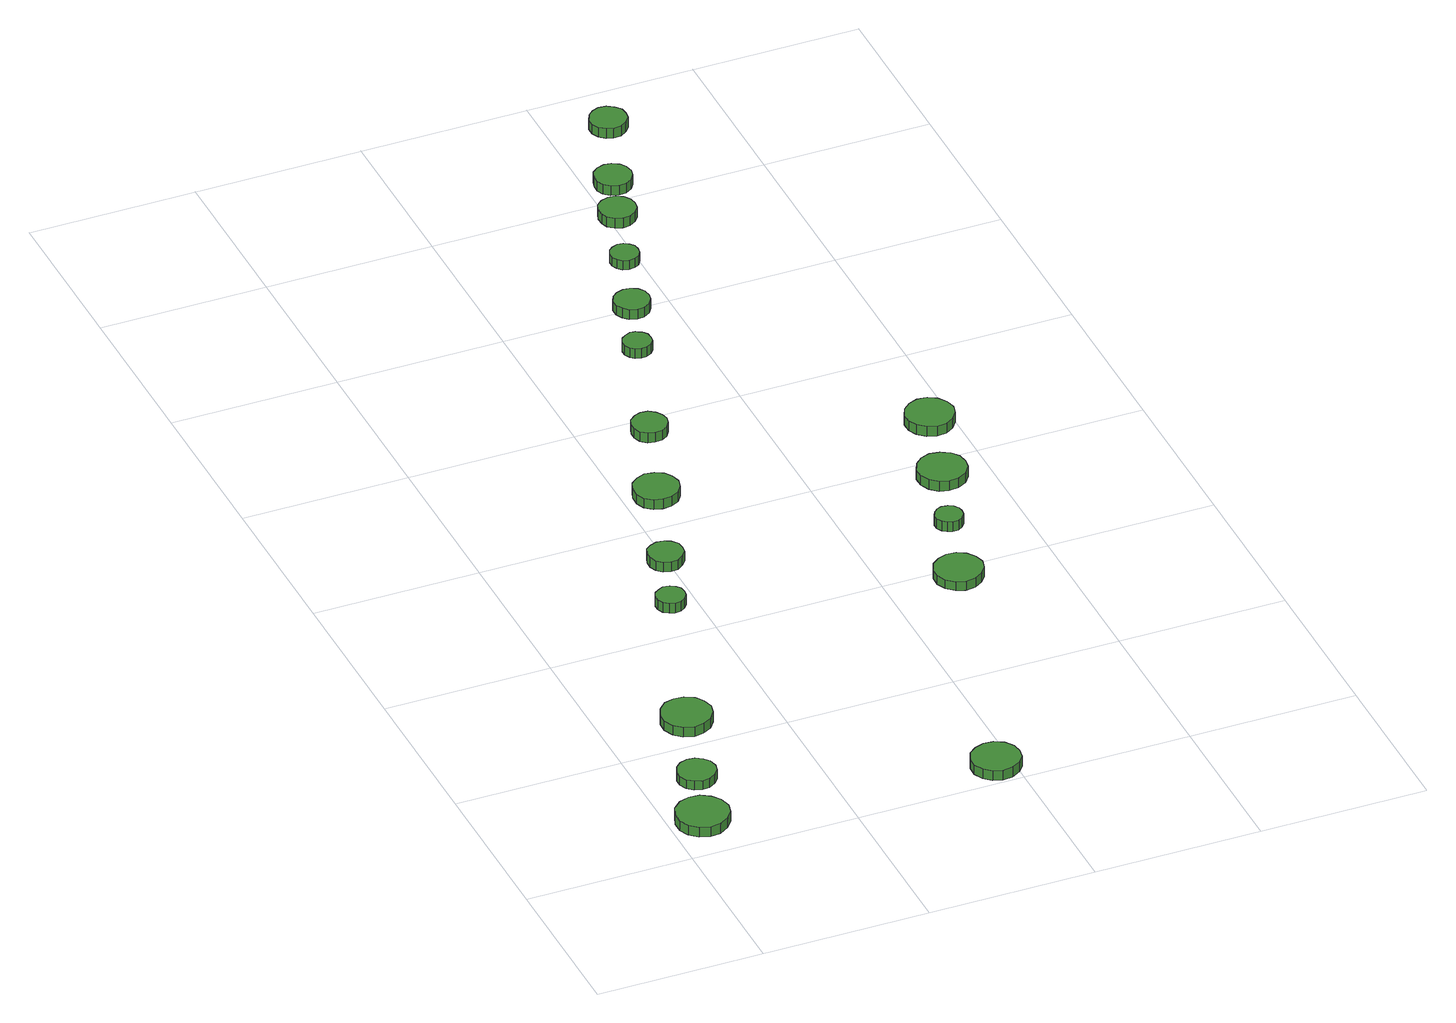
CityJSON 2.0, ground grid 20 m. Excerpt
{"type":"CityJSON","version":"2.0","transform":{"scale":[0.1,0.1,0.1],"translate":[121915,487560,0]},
"CityObjects":{
"tree1":{"type":"SolitaryVegetationObject","attributes":{"function":"something"},"geometry":[{"type":"MultiSurface","lod":"1","boundaries":[[[0,1,2,3,4,5,6,7,8,9,10,11,12,13,14]],[[15,16,17,18,19,20,21,22,23,24,25,26,27,28,29]],[[0,29,28,1]],[[1,28,27,2]],[[2,27,26,3]],[[3,26,25,4]],[[4,25,24,5]],[[5,24,23,6]],[[6,23,22,7]],[[7,22,21,8]],[[8,21,20,9]],[[9,20,19,10]],[[10,19,18,11]],[[11,18,17,12]],[[12,17,16,13]],[[13,16,15,14]],[[14,15,29,0]]]}]},
"tree2":{"type":"SolitaryVegetationObject","attributes":{"function":"something"},"geometry":[{"type":"MultiSurface","lod":"1","boundaries":[[[30,31,32,33,34,35,36,37,38,39,40,41,42,43,44]],[[45,46,47,48,49,50,51,52,53,54,55,56,57,58,59]],[[30,59,58,31]],[[31,58,57,32]],[[32,57,56,33]],[[33,56,55,34]],[[34,55,54,35]],[[35,54,53,36]],[[36,53,52,37]],[[37,52,51,38]],[[38,51,50,39]],[[39,50,49,40]],[[40,49,48,41]],[[41,48,47,42]],[[42,47,46,43]],[[43,46,45,44]],[[44,45,59,30]]]}]},
"tree3":{"type":"SolitaryVegetationObject","attributes":{"function":"something"},"geometry":[{"type":"MultiSurface","lod":"1","boundaries":[[[60,61,62,63,64,65,66,67,68,69,70,71,72,73,74]],[[75,76,77,78,79,80,81,82,83,84,85,86,87,88,89]],[[60,89,88,61]],[[61,88,87,62]],[[62,87,86,63]],[[63,86,85,64]],[[64,85,84,65]],[[65,84,83,66]],[[66,83,82,67]],[[67,82,81,68]],[[68,81,80,69]],[[69,80,79,70]],[[70,79,78,71]],[[71,78,77,72]],[[72,77,76,73]],[[73,76,75,74]],[[74,75,89,60]]]}]},
"tree4":{"type":"SolitaryVegetationObject","attributes":{"function":"something"},"geometry":[{"type":"MultiSurface","lod":"1","boundaries":[[[90,91,92,93,94,95,96,97,98,99,100,101,102,103,104]],[[105,106,107,108,109,110,111,112,113,114,115,116,117,118,119]],[[90,119,118,91]],[[91,118,117,92]],[[92,117,116,93]],[[93,116,115,94]],[[94,115,114,95]],[[95,114,113,96]],[[96,113,112,97]],[[97,112,111,98]],[[98,111,110,99]],[[99,110,109,100]],[[100,109,108,101]],[[101,108,107,102]],[[102,107,106,103]],[[103,106,105,104]],[[104,105,119,90]]]}]},
"tree5":{"type":"SolitaryVegetationObject","attributes":{"function":"something"},"geometry":[{"type":"MultiSurface","lod":"1","boundaries":[[[120,121,122,123,124,125,126,127,128,129,130,131,132,133,134]],[[135,136,137,138,139,140,141,142,143,144,145,146,147,148,149]],[[120,149,148,121]],[[121,148,147,122]],[[122,147,146,123]],[[123,146,145,124]],[[124,145,144,125]],[[125,144,143,126]],[[126,143,142,127]],[[127,142,141,128]],[[128,141,140,129]],[[129,140,139,130]],[[130,139,138,131]],[[131,138,137,132]],[[132,137,136,133]],[[133,136,135,134]],[[134,135,149,120]]]}]},
"tree6":{"type":"SolitaryVegetationObject","attributes":{"function":"something"},"geometry":[{"type":"MultiSurface","lod":"1","boundaries":[[[150,151,152,153,154,155,156,157,158,159,160,161,162,163,164]],[[165,166,167,168,169,170,171,172,173,174,175,176,177,178,179]],[[150,179,178,151]],[[151,178,177,152]],[[152,177,176,153]],[[153,176,175,154]],[[154,175,174,155]],[[155,174,173,156]],[[156,173,172,157]],[[157,172,171,158]],[[158,171,170,159]],[[159,170,169,160]],[[160,169,168,161]],[[161,168,167,162]],[[162,167,166,163]],[[163,166,165,164]],[[164,165,179,150]]]}]},
"tree7":{"type":"SolitaryVegetationObject","attributes":{"function":"something"},"geometry":[{"type":"MultiSurface","lod":"1","boundaries":[[[180,181,182,183,184,185,186,187,188,189,190,191,192,193,194]],[[195,196,197,198,199,200,201,202,203,204,205,206,207,208,209]],[[180,209,208,181]],[[181,208,207,182]],[[182,207,206,183]],[[183,206,205,184]],[[184,205,204,185]],[[185,204,203,186]],[[186,203,202,187]],[[187,202,201,188]],[[188,201,200,189]],[[189,200,199,190]],[[190,199,198,191]],[[191,198,197,192]],[[192,197,196,193]],[[193,196,195,194]],[[194,195,209,180]]]}]},
"tree8":{"type":"SolitaryVegetationObject","attributes":{"function":"something"},"geometry":[{"type":"MultiSurface","lod":"1","boundaries":[[[210,211,212,213,214,215,216,217,218,219,220,221,222,223,224]],[[225,226,227,228,229,230,231,232,233,234,235,236,237,238,239]],[[210,239,238,211]],[[211,238,237,212]],[[212,237,236,213]],[[213,236,235,214]],[[214,235,234,215]],[[215,234,233,216]],[[216,233,232,217]],[[217,232,231,218]],[[218,231,230,219]],[[219,230,229,220]],[[220,229,228,221]],[[221,228,227,222]],[[222,227,226,223]],[[223,226,225,224]],[[224,225,239,210]]]}]},
"tree9":{"type":"SolitaryVegetationObject","attributes":{"function":"something"},"geometry":[{"type":"MultiSurface","lod":"1","boundaries":[[[240,241,242,243,244,245,246,247,248,249,250,251,252,253,254]],[[255,256,257,258,259,260,261,262,263,264,265,266,267,268,269]],[[240,269,268,241]],[[241,268,267,242]],[[242,267,266,243]],[[243,266,265,244]],[[244,265,264,245]],[[245,264,263,246]],[[246,263,262,247]],[[247,262,261,248]],[[248,261,260,249]],[[249,260,259,250]],[[250,259,258,251]],[[251,258,257,252]],[[252,257,256,253]],[[253,256,255,254]],[[254,255,269,240]]]}]},
"tree10":{"type":"SolitaryVegetationObject","attributes":{"function":"something"},"geometry":[{"type":"MultiSurface","lod":"1","boundaries":[[[270,271,272,273,274,275,276,277,278,279,280,281,282,283,284]],[[285,286,287,288,289,290,291,292,293,294,295,296,297,298,299]],[[270,299,298,271]],[[271,298,297,272]],[[272,297,296,273]],[[273,296,295,274]],[[274,295,294,275]],[[275,294,293,276]],[[276,293,292,277]],[[277,292,291,278]],[[278,291,290,279]],[[279,290,289,280]],[[280,289,288,281]],[[281,288,287,282]],[[282,287,286,283]],[[283,286,285,284]],[[284,285,299,270]]]}]},
"tree11":{"type":"SolitaryVegetationObject","attributes":{"function":"something"},"geometry":[{"type":"MultiSurface","lod":"1","boundaries":[[[300,301,302,303,304,305,306,307,308,309,310,311,312,313,314]],[[315,316,317,318,319,320,321,322,323,324,325,326,327,328,329]],[[300,329,328,301]],[[301,328,327,302]],[[302,327,326,303]],[[303,326,325,304]],[[304,325,324,305]],[[305,324,323,306]],[[306,323,322,307]],[[307,322,321,308]],[[308,321,320,309]],[[309,320,319,310]],[[310,319,318,311]],[[311,318,317,312]],[[312,317,316,313]],[[313,316,315,314]],[[314,315,329,300]]]}]},
"tree12":{"type":"SolitaryVegetationObject","attributes":{"function":"something"},"geometry":[{"type":"MultiSurface","lod":"1","boundaries":[[[330,331,332,333,334,335,336,337,338,339,340,341,342,343,344]],[[345,346,347,348,349,350,351,352,353,354,355,356,357,358,359]],[[330,359,358,331]],[[331,358,357,332]],[[332,357,356,333]],[[333,356,355,334]],[[334,355,354,335]],[[335,354,353,336]],[[336,353,352,337]],[[337,352,351,338]],[[338,351,350,339]],[[339,350,349,340]],[[340,349,348,341]],[[341,348,347,342]],[[342,347,346,343]],[[343,346,345,344]],[[344,345,359,330]]]}]},
"tree13":{"type":"SolitaryVegetationObject","attributes":{"function":"something"},"geometry":[{"type":"MultiSurface","lod":"1","boundaries":[[[360,361,362,363,364,365,366,367,368,369,370,371,372,373,374]],[[375,376,377,378,379,380,381,382,383,384,385,386,387,388,389]],[[360,389,388,361]],[[361,388,387,362]],[[362,387,386,363]],[[363,386,385,364]],[[364,385,384,365]],[[365,384,383,366]],[[366,383,382,367]],[[367,382,381,368]],[[368,381,380,369]],[[369,380,379,370]],[[370,379,378,371]],[[371,378,377,372]],[[372,377,376,373]],[[373,376,375,374]],[[374,375,389,360]]]}]},
"tree14":{"type":"SolitaryVegetationObject","attributes":{"function":"something"},"geometry":[{"type":"MultiSurface","lod":"1","boundaries":[[[390,391,392,393,394,395,396,397,398,399,400,401,402,403,404]],[[405,406,407,408,409,410,411,412,413,414,415,416,417,418,419]],[[390,419,418,391]],[[391,418,417,392]],[[392,417,416,393]],[[393,416,415,394]],[[394,415,414,395]],[[395,414,413,396]],[[396,413,412,397]],[[397,412,411,398]],[[398,411,410,399]],[[399,410,409,400]],[[400,409,408,401]],[[401,408,407,402]],[[402,407,406,403]],[[403,406,405,404]],[[404,405,419,390]]]}]},
"tree15":{"type":"SolitaryVegetationObject","attributes":{"function":"something"},"geometry":[{"type":"MultiSurface","lod":"1","boundaries":[[[420,421,422,423,424,425,426,427,428,429,430,431,432,433,434]],[[435,436,437,438,439,440,441,442,443,444,445,446,447,448,449]],[[420,449,448,421]],[[421,448,447,422]],[[422,447,446,423]],[[423,446,445,424]],[[424,445,444,425]],[[425,444,443,426]],[[426,443,442,427]],[[427,442,441,428]],[[428,441,440,429]],[[429,440,439,430]],[[430,439,438,431]],[[431,438,437,432]],[[432,437,436,433]],[[433,436,435,434]],[[434,435,449,420]]]}]},
"tree16":{"type":"SolitaryVegetationObject","attributes":{"function":"something"},"geometry":[{"type":"MultiSurface","lod":"1","boundaries":[[[450,451,452,453,454,455,456,457,458,459,460,461,462,463,464]],[[465,466,467,468,469,470,471,472,473,474,475,476,477,478,479]],[[450,479,478,451]],[[451,478,477,452]],[[452,477,476,453]],[[453,476,475,454]],[[454,475,474,455]],[[455,474,473,456]],[[456,473,472,457]],[[457,472,471,458]],[[458,471,470,459]],[[459,470,469,460]],[[460,469,468,461]],[[461,468,467,462]],[[462,467,466,463]],[[463,466,465,464]],[[464,465,479,450]]]}]},
"tree17":{"type":"SolitaryVegetationObject","attributes":{"function":"something"},"geometry":[{"type":"MultiSurface","lod":"1","boundaries":[[[480,481,482,483,484,485,486,487,488,489,490,491,492,493,494]],[[495,496,497,498,499,500,501,502,503,504,505,506,507,508,509]],[[480,509,508,481]],[[481,508,507,482]],[[482,507,506,483]],[[483,506,505,484]],[[484,505,504,485]],[[485,504,503,486]],[[486,503,502,487]],[[487,502,501,488]],[[488,501,500,489]],[[489,500,499,490]],[[490,499,498,491]],[[491,498,497,492]],[[492,497,496,493]],[[493,496,495,494]],[[494,495,509,480]]]}]},
"tree18":{"type":"SolitaryVegetationObject","attributes":{"function":"something"},"geometry":[{"type":"MultiSurface","lod":"1","boundaries":[[[510,511,512,513,514,515,516,517,518,519,520,521,522,523,524]],[[525,526,527,528,529,530,531,532,533,534,535,536,537,538,539]],[[510,539,538,511]],[[511,538,537,512]],[[512,537,536,513]],[[513,536,535,514]],[[514,535,534,515]],[[515,534,533,516]],[[516,533,532,517]],[[517,532,531,518]],[[518,531,530,519]],[[519,530,529,520]],[[520,529,528,521]],[[521,528,527,522]],[[522,527,526,523]],[[523,526,525,524]],[[524,525,539,510]]]}]}
},
"vertices":[
[70,61,16],[67,74,16],[59,84,16],[48,91,16],[35,92,16],[23,88,16],[13,79,16],[8,67,16],[8,54,16],[13,42,16],[23,34,16],[35,30,16],[48,31,16],[59,38,16],[67,48,16],[67,48,3],[59,38,3],[48,31,3],[35,30,3],[23,34,3],[13,42,3],[8,54,3],[8,67,3],[13,79,3],[23,88,3],[35,92,3],[48,91,3],[59,84,3],[67,74,3],[70,61,3],
[87,137,16],[85,147,16],[79,154,16],[71,159,16],[62,160,16],[53,157,16],[46,151,16],[42,142,16],[42,133,16],[46,124,16],[53,118,16],[62,115,16],[71,116,16],[79,121,16],[85,128,16],[85,128,4],[79,121,4],[71,116,4],[62,115,4],[53,118,4],[46,124,4],[42,133,4],[42,142,4],[46,151,4],[53,157,4],[62,160,4],[71,159,4],[79,154,4],[85,147,4],[87,137,4],
[127,243,17],[124,255,17],[117,265,17],[106,271,17],[94,272,17],[82,269,17],[73,260,17],[68,249,17],[68,237,17],[73,225,17],[82,217,17],[94,213,17],[106,215,17],[117,221,17],[124,231,17],[124,231,4],[117,221,4],[106,215,4],[94,213,4],[82,217,4],[73,225,4],[68,237,4],[68,249,4],[73,260,4],[82,269,4],[94,272,4],[106,271,4],[117,265,4],[124,255,4],[127,243,4],
[188,461,15],[187,468,15],[183,473,15],[177,477,15],[169,478,15],[163,475,15],[157,471,15],[154,464,15],[154,457,15],[157,450,15],[163,446,15],[169,443,15],[177,444,15],[183,448,15],[187,454,15],[187,454,2],[183,448,2],[177,444,2],[169,443,2],[163,446,2],[157,450,2],[154,457,2],[154,464,2],[157,471,2],[163,475,2],[169,478,2],[177,477,2],[183,473,2],[187,468,2],[188,461,2],
[219,538,16],[218,547,16],[212,554,16],[205,558,16],[196,559,16],[188,556,16],[181,551,16],[178,543,16],[178,534,16],[181,526,16],[188,520,16],[196,517,16],[205,518,16],[212,523,16],[218,530,16],[218,530,3],[212,523,3],[205,518,3],[196,517,3],[188,520,3],[181,526,3],[178,534,3],[178,543,3],[181,551,3],[188,556,3],[196,559,3],[205,558,3],[212,554,3],[218,547,3],[219,538,3],
[408,31,16],[406,42,16],[399,52,16],[388,58,16],[376,59,16],[365,55,16],[356,48,16],[351,37,16],[351,25,16],[356,14,16],[365,6,16],[376,2,16],[388,4,16],[399,10,16],[406,19,16],[406,19,3],[399,10,3],[388,4,3],[376,2,3],[365,6,3],[356,14,3],[351,25,3],[351,37,3],[356,48,3],[365,55,3],[376,59,3],[388,58,3],[399,52,3],[406,42,3],[408,31,3],
[265,657,17],[262,668,17],[256,677,17],[246,682,17],[235,684,17],[225,680,17],[216,673,17],[212,663,17],[212,651,17],[216,641,17],[225,634,17],[235,631,17],[246,632,17],[256,637,17],[262,646,17],[262,646,4],[256,637,4],[246,632,4],[235,631,4],[225,634,4],[216,641,4],[212,651,4],[212,663,4],[216,673,4],[225,680,4],[235,684,4],[246,682,4],[256,677,4],[262,668,4],[265,657,4],
[301,775,16],[299,783,16],[294,790,16],[287,795,16],[278,796,16],[270,793,16],[263,787,16],[260,779,16],[260,770,16],[263,762,16],[270,756,16],[278,754,16],[287,755,16],[294,759,16],[299,766,16],[299,766,3],[294,759,3],[287,755,3],[278,754,3],[270,756,3],[263,762,3],[260,770,3],[260,779,3],[263,787,3],[270,793,3],[278,796,3],[287,795,3],[294,790,3],[299,783,3],[301,775,3],
[514,383,16],[511,394,16],[504,404,16],[494,410,16],[482,411,16],[471,407,16],[462,400,16],[457,389,16],[457,377,16],[462,366,16],[471,358,16],[482,354,16],[494,356,16],[504,362,16],[511,371,16],[511,371,4],[504,362,4],[494,356,4],[482,354,4],[471,358,4],[462,366,4],[457,377,4],[457,389,4],[462,400,4],[471,407,4],[482,411,4],[494,410,4],[504,404,4],[511,394,4],[514,383,4],
[347,927,15],[346,934,15],[342,939,15],[335,943,15],[329,944,15],[322,941,15],[317,937,15],[314,930,15],[314,923,15],[317,917,15],[322,912,15],[329,910,15],[335,911,15],[342,914,15],[346,920,15],[346,920,2],[342,914,2],[335,911,2],[329,910,2],[322,912,2],[317,917,2],[314,923,2],[314,930,2],[317,937,2],[322,941,2],[329,944,2],[335,943,2],[342,939,2],[346,934,2],[347,927,2],
[377,1001,16],[375,1010,16],[370,1017,16],[362,1021,16],[354,1022,16],[345,1019,16],[339,1014,16],[335,1006,16],[335,997,16],[339,989,16],[345,983,16],[354,980,16],[362,981,16],[370,986,16],[375,993,16],[375,993,3],[370,986,3],[362,981,3],[354,980,3],[345,983,3],[339,989,3],[335,997,3],[335,1006,3],[339,1014,3],[345,1019,3],[354,1022,3],[362,1021,3],[370,1017,3],[375,1010,3],[377,1001,3],
[532,483,15],[531,489,15],[527,495,15],[521,498,15],[514,499,15],[508,497,15],[503,492,15],[500,486,15],[500,479,15],[503,473,15],[508,469,15],[514,467,15],[521,467,15],[527,471,15],[531,476,15],[531,476,2],[527,471,2],[521,467,2],[514,467,2],[508,469,2],[503,473,2],[500,479,2],[500,486,2],[503,492,2],[508,497,2],[514,499,2],[521,498,2],[527,495,2],[531,489,2],[532,483,2],
[401,1089,15],[400,1096,15],[396,1101,15],[390,1105,15],[383,1106,15],[376,1103,15],[371,1099,15],[368,1092,15],[368,1085,15],[371,1079,15],[376,1074,15],[383,1072,15],[390,1073,15],[396,1076,15],[400,1082,15],[400,1082,3],[396,1076,3],[390,1073,3],[383,1072,3],[376,1074,3],[371,1079,3],[368,1085,3],[368,1092,3],[371,1099,3],[376,1103,3],[383,1106,3],[390,1105,3],[396,1101,3],[400,1096,3],[401,1089,3],
[573,568,16],[571,580,16],[564,589,16],[553,595,16],[541,597,16],[530,593,16],[521,585,16],[516,574,16],[516,562,16],[521,551,16],[530,543,16],[541,540,16],[553,541,16],[564,547,16],[571,557,16],[571,557,3],[564,547,3],[553,541,3],[541,540,3],[530,543,3],[521,551,3],[516,562,3],[516,574,3],[521,585,3],[530,593,3],[541,597,3],[553,595,3],[564,589,3],[571,580,3],[573,568,3],
[432,1169,17],[430,1178,17],[425,1185,17],[417,1190,17],[408,1191,17],[399,1188,17],[392,1182,17],[389,1173,17],[389,1164,17],[392,1156,17],[399,1150,17],[408,1147,17],[417,1148,17],[425,1153,17],[430,1160,17],[430,1160,4],[425,1153,4],[417,1148,4],[408,1147,4],[399,1150,4],[392,1156,4],[389,1164,4],[389,1173,4],[392,1182,4],[399,1188,4],[408,1191,4],[417,1190,4],[425,1185,4],[430,1178,4],[432,1169,4],
[602,670,16],[599,682,16],[592,692,16],[582,698,16],[570,699,16],[559,695,16],[550,687,16],[545,676,16],[545,664,16],[550,654,16],[559,646,16],[570,642,16],[582,643,16],[592,649,16],[599,659,16],[599,659,3],[592,649,3],[582,643,3],[570,642,3],[559,646,3],[550,654,3],[545,664,3],[545,676,3],[550,687,3],[559,695,3],[570,699,3],[582,698,3],[592,692,3],[599,682,3],[602,670,3],
[453,1230,16],[451,1239,16],[446,1246,16],[438,1251,16],[429,1252,16],[420,1249,16],[413,1243,16],[410,1234,16],[410,1225,16],[413,1217,16],[420,1211,16],[429,1208,16],[438,1209,16],[446,1214,16],[451,1221,16],[451,1221,3],[446,1214,3],[438,1209,3],[429,1208,3],[420,1211,3],[413,1217,3],[410,1225,3],[410,1234,3],[413,1243,3],[420,1249,3],[429,1252,3],[438,1251,3],[446,1246,3],[451,1239,3],[453,1230,3],
[490,1331,18],[489,1340,18],[483,1347,18],[475,1352,18],[466,1353,18],[458,1350,18],[451,1344,18],[447,1335,18],[447,1326,18],[451,1318,18],[458,1312,18],[466,1309,18],[475,1310,18],[483,1315,18],[489,1322,18],[489,1322,5],[483,1315,5],[475,1310,5],[466,1309,5],[458,1312,5],[451,1318,5],[447,1326,5],[447,1335,5],[451,1344,5],[458,1350,5],[466,1353,5],[475,1352,5],[483,1347,5],[489,1340,5],[490,1331,5]
]}
